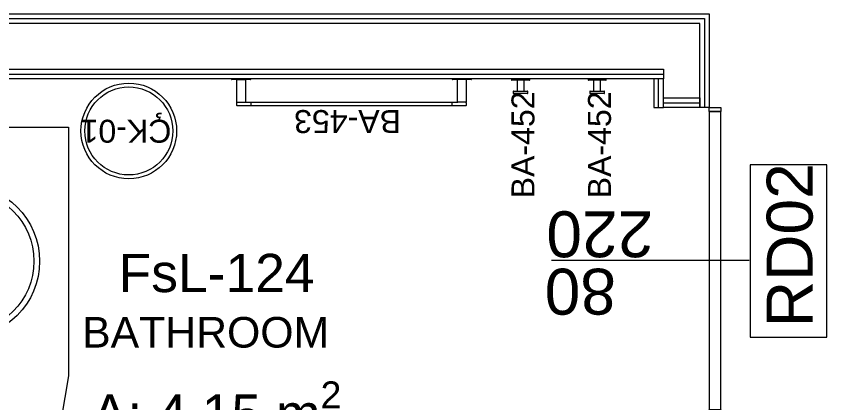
# Model space of a CAD drawing. Header units: centimetres. Extents: x 118932 to 154602, y -32682 to -23521.
# Drawn here: x 139165.7 to 139377.5, y -30019.1 to -29918.1 of the extents above; entities that cross this region are included whole.
import ezdxf

# ---------------------------------------------------------------- set-up
doc = ezdxf.new("R2010")
doc.units = ezdxf.units.CM
doc.header["$LTSCALE"] = 50
doc.header["$MEASUREMENT"] = 0
for name, color, linetype, lineweight, true_color in [('GEN_00_BL_Yazı', 7, 'Continuous', 0, 0x4f5250), ('GEN_00_BL_Ölçü Dış', 7, 'Continuous', 5, 0x766a5e), ('GEN_02_TF_Islak Hacim', 7, 'Continuous', 5, 0x007cb0), ('GEN_05_ML_Ahşap', 7, 'Continuous', 9, 0x745e3d), ('GEN_05_ML_Alçıpan', 7, 'Continuous', 18, 0x008b29), ('GEN_06_GR_Cam', 7, 'Continuous', 9, 0x6093ac), ('GEN_06_GR_İnce', 7, 'Continuous', 13, 0xb0b0a9)]:
    doc.layers.add(name, color=color, linetype=linetype, lineweight=lineweight, true_color=true_color)
doc.styles.add('ARIAL', font='arial.ttf')
doc.styles.add('arial_1_18', font='arial.ttf', dxfattribs={"height": 0.2})
doc.styles.add('Arial_6', font='arial.ttf', dxfattribs={"height": 59.5325})

# ---------------------------------------------------------------- blocks, each defined once
blk = doc.blocks.new('Robe_Hook - BA-452 ROBE HOOK-13695885-TYPE GxL')
at = {"layer": 'GEN_02_TF_Islak Hacim', "lineweight": 13}
for p, q in [((-23.8, 0), (-23.8, -3.2)), ((-23.8, 0), (23.8, 0)), ((-23, 0), (-23.8, 0)), ((-23.8, -3.2), (-23, -3.2)), ((23.8, -3.2), (-23.8, -3.2)), ((-9.2, -3.2), (-9.2, -31.9)), ((9.2, -31.9), (9.2, -3.2)), ((23.8, 0), (23, 0)), ((23, -3.2), (23.8, -3.2)), ((23.8, -3.2), (23.8, 0)), ((-19.1, -31.9), (-19.1, -38.1)), ((-19.1, -31.9), (19, -31.9)), ((-18.4, -31.9), (-19.1, -31.9)), ((-19.1, -38.1), (-18.4, -38.1)), ((19, -38.1), (-19.1, -38.1)), ((19, -31.9), (18.4, -31.9)), ((18.4, -38.1), (19, -38.1)), ((19, -38.1), (19, -31.9))]:
    blk.add_line(p, q, dxfattribs=at)
at = {"layer": 'GEN_00_BL_Yazı', "insert": (-23.9, -312.3), "char_height": 60, "width": 132.711, "attachment_point": 1, "rotation": 90, "style": 'Arial_6'}
blk.add_mtext('BA-452', dxfattribs=at)
blk = doc.blocks.new('452 faucet')
at = {"layer": 'GEN_02_TF_Islak Hacim'}
for p, q in [((-1.94, 2.66), (-2.04, 2.66)), ((-2.04, 2.15), (-1.95, 2.15))]:
    blk.add_line(p, q, dxfattribs=at)
at = {"layer": 'GEN_02_TF_Islak Hacim', "flags": 128}
for points in [[(2.66, 1.5), (10.93, 9.85), (7.98, 12.81), (-0.43, 4.57)], [(2.77, 1.91), (7.78, 6.92), (4.95, 9.74), (-0.12, 4.67)]]:
    blk.add_lwpolyline(points, dxfattribs=at)
at = {"layer": 'GEN_02_TF_Islak Hacim'}
for start, end in [(103.2039, 349.4026), (111.0963, 172.457), (184.6196, 339.2871)]:
    blk.add_arc((0.43, 2.35), 2.38, start, end, dxfattribs=at)
blk = doc.blocks.new('pr 451 rooms sink')
at = {"layer": 'GEN_00_BL_Yazı'}
blk.add_line((-9.51, -14.12), (-9.51, -11.21), dxfattribs=at)
at = {"layer": 'GEN_02_TF_Islak Hacim'}
for radius in [20, 18.5, 3.27]:
    blk.add_circle((0, -5), radius, dxfattribs=at)
blk.add_blockref('452 faucet', (-17.93, -22.35))
at = {"layer": 'GEN_00_BL_Yazı', "char_height": 6, "width": 26.0709, "attachment_point": 1, "style": 'Arial_6'}
for s, insert in [('PF-451', (-10.85, 6.59)), ('PF-452', (-14.51, -6.87))]:
    blk.add_mtext(s, dxfattribs=dict(at, insert=insert))
blk = doc.blocks.new('RIGHT 462 TEZGAH')
at = {"layer": 'GEN_02_TF_Islak Hacim'}
blk.add_lwpolyline([(37.08, 37.08), (-1.81, -1.81), (-47.77, 44.15), (-97.71, 114.31), (-68.98, 143.15), (37.08, 37.08)], dxfattribs=at)
at = {"rotation": 136.276019371548}
blk.add_blockref('pr 451 rooms sink', (-10.57, 38.77), dxfattribs=at)
at = {"layer": 'GEN_00_BL_Yazı', "insert": (-76.43, 88.58), "char_height": 6, "width": 40.3913, "attachment_point": 1, "rotation": 45, "style": 'Arial_6'}
blk.add_mtext('CS-462 -R', dxfattribs=at)
blk = doc.blocks.new('Accessory-Towel_Bar-KOHLER-Composed-K-73142 _1_ - BA-453 TOWEL BAR 24_-14138606-TYPE GxL')
at = {"layer": 'GEN_02_TF_Islak Hacim', "lineweight": 13}
for p, q in [((-53279.2, -6870.5), (-53279.2, -6863.3)), ((-53278.4, -6862.5), (-52680, -6862.5)), ((-53242.4, -6862.5), (-53242.4, -6871.4)), ((-52716.1, -6871.4), (-52716.1, -6862.5)), ((-52679.2, -6863.3), (-52679.2, -6870.5)), ((-53279.2, -6929.9), (-53279.2, -6872.2)), ((-53278.4, -6871.4), (-53257.1, -6871.4)), ((-52701.3, -6871.4), (-53257.1, -6871.4)), ((-53256.3, -6872.2), (-53256.3, -6929.9)), ((-52702.1, -6929.9), (-52702.1, -6872.2)), ((-52680, -6871.4), (-52701.3, -6871.4)), ((-52679.2, -6872.2), (-52679.2, -6929.9)), ((-53293.2, -6932.7), (-53293.2, -6931.5)), ((-53293.2, -6932.7), (-53242.4, -6932.7)), ((-53292.4, -6930.7), (-53278.4, -6930.7)), ((-53278.4, -6930.7), (-53257.1, -6930.7)), ((-53257.1, -6930.7), (-53243.2, -6930.7)), ((-53242.4, -6931.5), (-53242.4, -6932.7)), ((-52716.1, -6932.7), (-52716.1, -6931.5)), ((-52716.1, -6932.7), (-52665.3, -6932.7)), ((-52715.3, -6930.7), (-52701.3, -6930.7)), ((-52680, -6930.7), (-52701.3, -6930.7)), ((-52680, -6930.7), (-52666.1, -6930.7)), ((-52665.3, -6931.5), (-52665.3, -6932.7))]:
    blk.add_line(p, q, dxfattribs=at)
for centre, radius, start, end in [((-53278.4, -6863.3), 0.82, 90, 180), ((-52680, -6863.3), 0.82, 0, 90), ((-53278.4, -6870.5), 0.814, 180, 270), ((-53278.4, -6872.2), 0.814, 90, 180), ((-53257.1, -6872.2), 0.814, 0, 90), ((-52701.3, -6872.2), 0.814, 90, 180), ((-52680, -6870.5), 0.814, 270, 0), ((-52680, -6872.2), 0.814, 0, 90), ((-53292.4, -6931.5), 0.797, 90, 180), ((-53278.4, -6929.9), 0.804, 180, 270), ((-53257.1, -6929.9), 0.804, 270, 0), ((-53243.2, -6931.5), 0.797, 0, 90), ((-52715.3, -6931.5), 0.797, 90, 180), ((-52701.3, -6929.9), 0.804, 180, 270), ((-52680, -6929.9), 0.804, 270, 0), ((-52666.1, -6931.5), 0.797, 0, 90)]:
    blk.add_arc(centre, radius, start, end, dxfattribs=at)
at = {"layer": 'GEN_00_BL_Yazı', "insert": (-53108.7, -6791.1), "char_height": 60, "width": 265.421, "attachment_point": 1, "style": 'Arial_6'}
blk.add_mtext('BA-453', dxfattribs=at)
blk = doc.blocks.new('BANYO ÇÖP KUTUSU')
at = {"layer": 'GEN_02_TF_Islak Hacim'}
for radius in [12.5, 11.5]:
    blk.add_circle((0, 0), radius, dxfattribs=at)
at = {"layer": 'GEN_00_BL_Yazı', "insert": (-11.15, 3.06), "char_height": 6, "width": 25.1286, "attachment_point": 1, "style": 'Arial_6'}
blk.add_mtext('ÇK-01', dxfattribs=at)
blk = doc.blocks.new('LEVEL 0 ISLAK HACİM')
for name, p, rotation in [('RIGHT 462 TEZGAH', (-1179.35, -3540.73, 0), 134.9999999999999), ('BANYO ÇÖP KUTUSU', (-1160.99, -3541.68, 0), 180)]:
    blk.add_blockref(name, p, dxfattribs=dict(rotation=rotation))
at = {"extrusion": (6.25506e-07, -3.22532e-09, 1), "xscale": 0.1000000000000013, "yscale": 0.1000000000000013, "zscale": 0.1000000000000013, "rotation": 179.995832532428}
blk.add_blockref('Accessory-Towel_Bar-KOHLER-Composed-K-73142 _1_ - BA-453 TOWEL BAR 24_-14138606-TYPE GxL', (-6400.76, -4220.95, 0), dxfattribs=at)
at = {"xscale": 0.1000000000000001, "yscale": 0.1000000000000001, "zscale": 0.1000000000000001}
for p in [(-1058.59, -3528.07, 0), (-1038.59, -3528.07, 0)]:
    blk.add_blockref('Robe_Hook - BA-452 ROBE HOOK-13695885-TYPE GxL', p, dxfattribs=at)
blk = doc.blocks.new('DUVAR LEVEL 0 B LBOK')
at = {"layer": 'GEN_05_ML_Alçıpan'}
for p, q in [((-1038.46, 348.72, 0), (-1038.46, 356.22, 0)), ((-1037.21, 349.97, 0), (-1027.71, 349.97, 0))]:
    blk.add_line(p, q, dxfattribs=at)
at = {"layer": 'GEN_05_ML_Alçıpan', "elevation": 0}
for points in [[(-1250.21, 373.22), (-1025.21, 373.22), (-1025.21, 348.72), (-1027.71, 348.72), (-1027.71, 370.72), (-1250.21, 370.72)], [(-1250.21, 371.97), (-1026.46, 371.97), (-1026.46, 348.72)], [(-1250.21, 358.72), (-1037.21, 358.72), (-1037.21, 356.22), (-1250.21, 356.22)], [(-1250.21, 357.47), (-1037.21, 357.47)]]:
    blk.add_lwpolyline(points, dxfattribs=at)
for points in [[(-1037.21, 348.72), (-1037.21, 356.22), (-1039.71, 356.22), (-1039.71, 348.72)], [(-1037.21, 351.22), (-1027.71, 351.22), (-1027.71, 348.72), (-1037.21, 348.72)]]:
    blk.add_lwpolyline(points, close=True, dxfattribs=at)
blk = doc.blocks.new('RD02')
at = {"layer": 'GEN_05_ML_Ahşap'}
blk.add_lwpolyline([(-40, -10.45), (-40, 41.25)], dxfattribs=at)
blk.add_lwpolyline([(-60, -30.72), (-15, -30.72), (-15, -10.72), (-60, -10.72)], close=True, dxfattribs=at)
at = {"layer": 'GEN_06_GR_Cam'}
for p, q in [((-79, -3), (-79, 0)), ((-1, 0), (-1, -3))]:
    blk.add_line(p, q, dxfattribs=at)
for points in [[(-80, 0), (-79, 0), (-79, -3), (-80, -3)], [(-1, -3), (-1, 0), (-79, 0), (-79, -3)], [(-1, 0), (0, 0), (0, -3), (-1, -3)]]:
    blk.add_lwpolyline(points, close=True, dxfattribs=at)
at = {"layer": 'GEN_00_BL_Yazı', "char_height": 12, "attachment_point": 7, "rotation": 90, "style": 'arial_1_18'}
for s, insert in [('\\A1;80', (-41.95, 24.37)), ('\\A1;220', (-26.95, 14.61))]:
    blk.add_mtext_dynamic_manual_height_columns(s, width=3542.6897, gutter_width=1875, heights=[387.79], dxfattribs=dict(at, insert=insert))
at = {"layer": 'GEN_00_BL_Yazı', "insert": (-57.42, -27.18), "char_height": 12, "attachment_point": 7, "style": 'arial_1_18'}
blk.add_mtext_dynamic_manual_height_columns('\\A1;RD02', width=3542.6897, gutter_width=1875, heights=[387.79], dxfattribs=at)
blk = doc.blocks.new('level 0 b blok kapılar')
at = {"color": 1, "rotation": 90}
blk.add_blockref('RD02', (-2378.63, -737.38, 0), dxfattribs=at)
blk = doc.blocks.new('level 0 kapı')
at = {"color": 1}
blk.add_blockref('level 0 b blok kapılar', (7781.17, 460.97, 0), dxfattribs=at)
blk = doc.blocks.new('TEFRISLI MAHAL LEVEL 0 A BLOK')
at = {"layer": 'GEN_00_BL_Yazı', "transparency": 33554687, "attachment_point": 2, "style": 'ARIAL'}
for s, insert, char_height in [('\\A1;\\pxqc;FsL-124\\P\\PA: 4.15 m{\\H0.7x;\\S2^ ;}\\PP: 8.47 m', (3088.09, -1092.04, 0), 10), ('BATHROOM', (3085.23, -1108.54), 8)]:
    blk.add_mtext(s, dxfattribs=dict(at, insert=insert, char_height=char_height))

msp = doc.modelspace()

# ---------------------------------------------------------------- block references
msp.add_blockref('LEVEL 0 ISLAK HACİM', (140356.1, -26406.37, 0))

# ---------------------------------------------------------------- next in the draw order: block references
msp.add_blockref('DUVAR LEVEL 0 B LBOK', (140372.02, -30290.65))
at = {"layer": 'GEN_00_BL_Ölçü Dış'}
msp.add_blockref('TEFRISLI MAHAL LEVEL 0 A BLOK', (136129.97, -28888.13), dxfattribs=at)
at = {"layer": 'GEN_06_GR_İnce'}
msp.add_blockref('level 0 kapı', (133944.27, -29665.52), dxfattribs=at)

doc.saveas('drawing.dxf')
